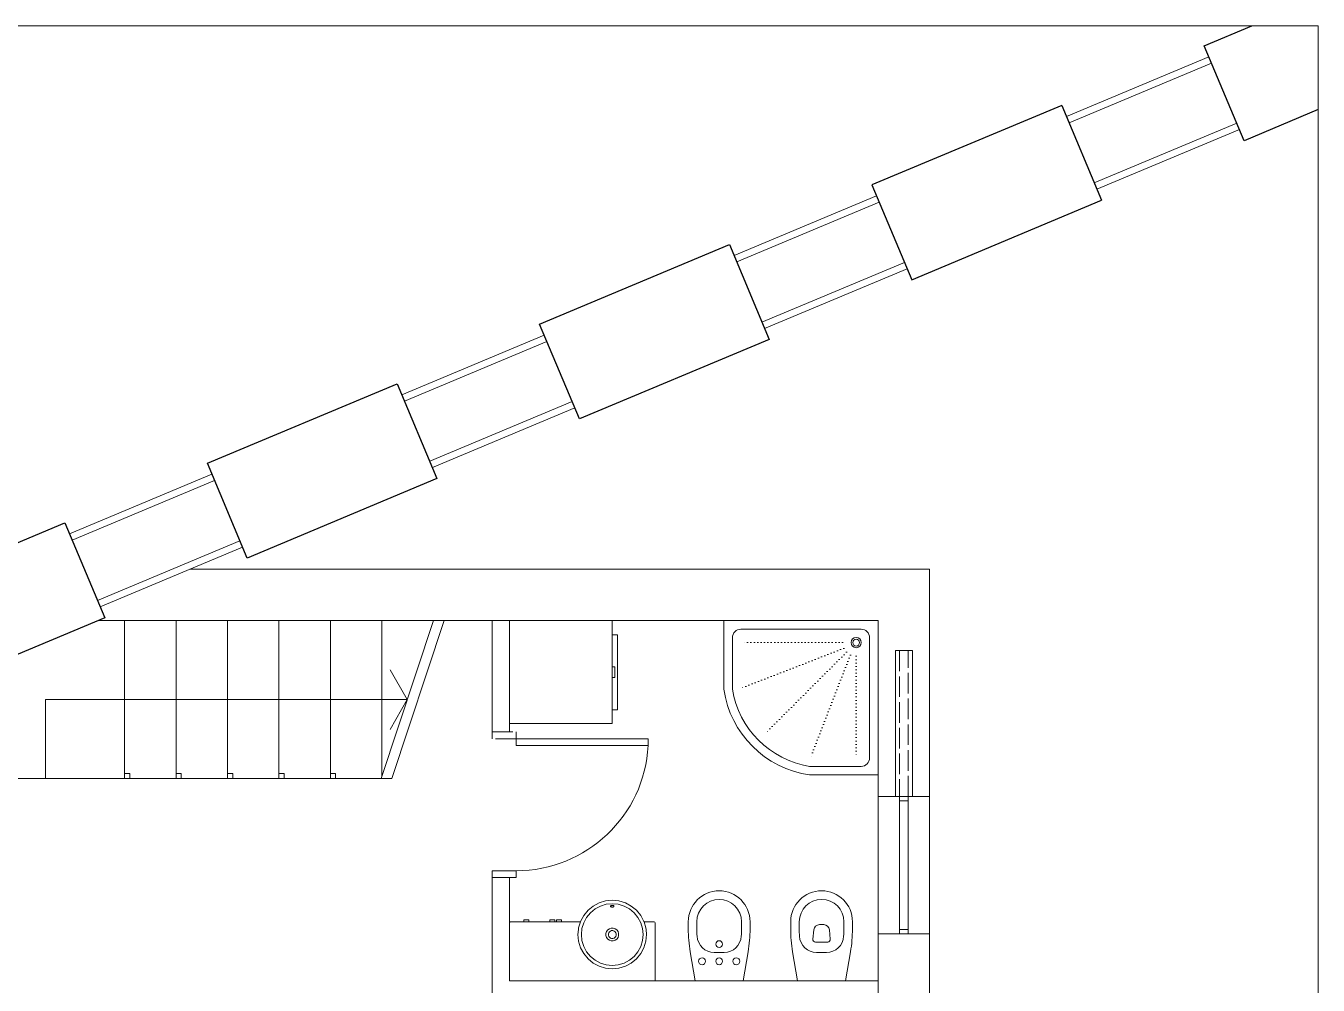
# Model space of a CAD drawing. Header units: millimetres. Extents: x 19901 to 32113, y 13732 to 21214.
# Drawn here: x 24580 to 25333, y 17380 to 17939 of the extents above; entities that cross this region are included whole.
import ezdxf

# ---------------------------------------------------------------- set-up
doc = ezdxf.new("R2010")
doc.units = ezdxf.units.MM
for name, pattern in [('ACAD_ISO02W100', [15, 12, -3]), ('ACAD_ISO03W100', [30, 12, -18]), ('DOT2', [0.125, 0, -0.125])]:
    doc.linetypes.add(name, pattern=pattern)
doc.layers.get('0').update_dxf_attribs({"lineweight": 18})
for name, color, linetype, lineweight in [('A-DOOR-FULL', 4, 'Continuous', 18), ('A-FURN', 9, 'Continuous', 13), ('MURO', 1, 'Continuous', 25), ('PROIEZIONI', 145, 'Continuous', 13), ('PROIEZIONI_finissime_fine lines', 251, 'Continuous', 5), ('vetro', 140, 'Continuous', 15), ('Wall', 7, 'Continuous', 20)]:
    doc.layers.add(name, color=color, linetype=linetype, lineweight=lineweight)

msp = doc.modelspace()

# ---------------------------------------------------------------- linework, layer by layer
for p, q in [((23332.97, 17939.23), (25332.97, 17939.23)), ((25332.97, 17939.23), (25332.98, 15932.86))]:
    msp.add_line(p, q)
at = {"color": 1}
for p, q in [((24637.25, 17500.51), (24637.25, 17592.56)), ((24667.25, 17500.51), (24667.25, 17592.56)), ((24697.25, 17500.51), (24697.25, 17592.56)), ((24727.25, 17500.51), (24727.25, 17592.56)), ((24757.25, 17500.51), (24757.25, 17592.56)), ((24787.25, 17502.01), (24787.25, 17592.56)), ((24637.25, 17500.51), (24545.2, 17500.51)), ((24640.25, 17503.51), (24637.25, 17503.51)), ((24637.25, 17503.51), (24637.25, 17500.51)), ((24637.25, 17500.51), (24793.08, 17500.51)), ((24637.25, 17500.51), (24640.25, 17500.51)), ((24640.25, 17500.51), (24640.25, 17503.51)), ((24670.25, 17503.51), (24667.25, 17503.51)), ((24667.25, 17503.51), (24667.25, 17500.51)), ((24667.25, 17500.51), (24670.25, 17500.51)), ((24670.25, 17500.51), (24670.25, 17503.51)), ((24700.25, 17503.51), (24697.25, 17503.51)), ((24697.25, 17503.51), (24697.25, 17500.51)), ((24697.25, 17500.51), (24700.25, 17500.51)), ((24700.25, 17500.51), (24700.25, 17503.51)), ((24730.25, 17503.51), (24727.25, 17503.51)), ((24727.25, 17503.51), (24727.25, 17500.51)), ((24727.25, 17500.51), (24730.25, 17500.51)), ((24730.25, 17500.51), (24730.25, 17503.51)), ((24760.25, 17503.51), (24757.25, 17503.51)), ((24757.25, 17503.51), (24757.25, 17500.51)), ((24757.25, 17500.51), (24760.25, 17500.51)), ((24760.25, 17500.51), (24760.25, 17503.51))]:
    msp.add_line(p, q, dxfattribs=at)
at = {"layer": 'A-DOOR-FULL'}
for p, q in [((24851.52, 17527.73), (24851.52, 17523.73)), ((24865.52, 17523.73), (24942.52, 17523.73)), ((24865.52, 17519.73), (24942.52, 17519.73)), ((24865.52, 17446.73), (24851.52, 17446.73)), ((24851.52, 17446.73), (24851.52, 17442.73)), ((24865.52, 17442.73), (24865.52, 17446.73)), ((24851.52, 17442.73), (24865.52, 17442.73))]:
    msp.add_line(p, q, dxfattribs=at)
at = {"layer": 'A-DOOR-FULL', "linetype": 'ACAD_ISO03W100'}
for p, q in [((24865.52, 17523.73), (24865.52, 17519.73)), ((24942.42, 17519.73), (24942.42, 17523.73))]:
    msp.add_line(p, q, dxfattribs=at)
msp.add_lwpolyline([(24851.52, 17527.73), (24865.52, 17527.73), (24865.52, 17523.73), (24851.52, 17523.73)], dxfattribs=at)
at = {"layer": 'A-DOOR-FULL', "ltscale": 0.25}
msp.add_arc((24865.52, 17523.73), 77, 270, 357.02226, dxfattribs=at)
at = {"layer": 'A-FURN'}
for p, q in [((24861.52, 17592.56), (24921.52, 17592.56)), ((24921.52, 17592.56), (24861.52, 17592.56)), ((24921.52, 17592.56), (24921.52, 17579.56)), ((24986.52, 17552.56), (24986.52, 17592.56)), ((24986.52, 17592.56), (25076.52, 17592.56)), ((25076.52, 17502.56), (25076.52, 17592.56)), ((24921.52, 17584.26), (24924.52, 17584.26)), ((24924.52, 17584.26), (24924.52, 17540.56)), ((24991.52, 17582.56), (24991.52, 17552.56)), ((25066.52, 17587.56), (24996.52, 17587.56)), ((25071.52, 17512.56), (25071.52, 17582.56)), ((24921.52, 17545.56), (24921.52, 17579.56)), ((24921.52, 17565.68), (24923.02, 17565.68)), ((24921.52, 17559.45), (24923.02, 17559.45)), ((24923.02, 17565.68), (24923.02, 17559.45)), ((24921.52, 17532.56), (24921.52, 17545.56)), ((24924.52, 17540.56), (24921.52, 17540.56)), ((24861.52, 17532.56), (24921.52, 17532.56)), ((25076.52, 17506.71), (25076.52, 17522.56)), ((25036.52, 17507.56), (25066.52, 17507.56)), ((25036.52, 17502.56), (25076.52, 17502.56)), ((24911.52, 17424.53), (24908.79, 17422.29)), ((24914.63, 17426.19), (24911.52, 17424.53)), ((24918.01, 17427.22), (24914.63, 17426.19)), ((24921.52, 17427.56), (24918.01, 17427.22)), ((24920.52, 17426.06), (24920.56, 17426.21)), ((24920.52, 17426.06), (24920.56, 17425.92)), ((24920.56, 17426.21), (24920.67, 17426.32)), ((24920.56, 17425.92), (24920.67, 17425.8)), ((24920.67, 17426.32), (24920.82, 17426.42)), ((24920.67, 17425.8), (24920.82, 17425.71)), ((24920.82, 17426.42), (24920.99, 17426.49)), ((24920.82, 17425.71), (24920.99, 17425.64)), ((24920.99, 17426.49), (24921.21, 17426.54)), ((24920.99, 17425.64), (24921.21, 17425.59)), ((24921.21, 17426.54), (24921.52, 17426.56)), ((24921.21, 17425.59), (24921.52, 17425.56)), ((24925.03, 17427.22), (24921.52, 17427.56)), ((24921.83, 17426.54), (24921.52, 17426.56)), ((24921.83, 17425.59), (24921.52, 17425.56)), ((24922.05, 17426.49), (24921.83, 17426.54)), ((24922.05, 17425.64), (24921.83, 17425.59)), ((24922.22, 17426.42), (24922.05, 17426.49)), ((24922.22, 17425.71), (24922.05, 17425.64)), ((24922.37, 17426.32), (24922.22, 17426.42)), ((24922.37, 17425.8), (24922.22, 17425.71)), ((24922.48, 17426.21), (24922.37, 17426.32)), ((24922.48, 17425.92), (24922.37, 17425.8)), ((24922.52, 17426.06), (24922.48, 17426.21)), ((24922.52, 17426.06), (24922.48, 17425.92)), ((24928.41, 17426.19), (24925.03, 17427.22)), ((24931.52, 17424.53), (24928.41, 17426.19)), ((24934.25, 17422.29), (24931.52, 17424.53)), ((24869.88, 17417.06), (24872.88, 17417.06)), ((24885.06, 17417.06), (24888.06, 17417.06)), ((24888.92, 17417.06), (24891.92, 17417.06)), ((24903, 17417.06), (24901.9, 17413.47)), ((24904.89, 17416.45), (24903.87, 17413.08)), ((24906.55, 17419.56), (24904.89, 17416.45)), ((24908.79, 17422.29), (24906.55, 17419.56)), ((24936.49, 17419.56), (24934.25, 17422.29)), ((24938.15, 17416.45), (24936.49, 17419.56)), ((24939.17, 17413.08), (24938.15, 17416.45)), ((24940.04, 17417.06), (24941.14, 17413.47)), ((24901.82, 17412.56), (24901.52, 17409.56)), ((24901.52, 17409.56), (24901.9, 17405.66)), ((24901.82, 17412.56), (24901.9, 17413.47)), ((24901.82, 17412.56), (24901.82, 17412.56)), ((24903.87, 17413.08), (24903.52, 17409.56)), ((24903.52, 17409.56), (24903.87, 17406.05)), ((24918.18, 17411.27), (24917.82, 17410.15)), ((24917.82, 17410.15), (24917.82, 17408.98)), ((24917.82, 17408.98), (24918.18, 17407.86)), ((24918.87, 17412.22), (24918.18, 17411.27)), ((24919.82, 17412.91), (24918.87, 17412.22)), ((24919.47, 17410.61), (24919.25, 17409.92)), ((24919.25, 17409.92), (24919.25, 17409.2)), ((24919.25, 17409.2), (24919.47, 17408.52)), ((24919.89, 17411.19), (24919.47, 17410.61)), ((24920.93, 17413.27), (24919.82, 17412.91)), ((24920.48, 17411.61), (24919.89, 17411.19)), ((24921.16, 17411.84), (24920.48, 17411.61)), ((24922.11, 17413.27), (24920.93, 17413.27)), ((24921.88, 17411.84), (24921.16, 17411.84)), ((24922.56, 17411.61), (24921.88, 17411.84)), ((24923.22, 17412.91), (24922.11, 17413.27)), ((24923.15, 17411.19), (24922.56, 17411.61)), ((24923.57, 17410.61), (24923.15, 17411.19)), ((24924.17, 17412.22), (24923.22, 17412.91)), ((24923.79, 17409.92), (24923.57, 17410.61)), ((24923.57, 17408.52), (24923.79, 17409.2)), ((24923.79, 17409.2), (24923.79, 17409.92)), ((24924.86, 17411.27), (24924.17, 17412.22)), ((24925.22, 17410.15), (24924.86, 17411.27)), ((24924.86, 17407.86), (24925.22, 17408.98)), ((24925.22, 17408.98), (24925.22, 17410.15)), ((24939.52, 17409.56), (24939.17, 17413.08)), ((24939.17, 17406.05), (24939.52, 17409.56)), ((24941.14, 17413.47), (24941.22, 17412.56)), ((24941.14, 17405.66), (24941.52, 17409.56)), ((24941.52, 17409.56), (24941.22, 17412.56)), ((24901.9, 17405.66), (24903.04, 17401.91)), ((24903.04, 17401.91), (24904.89, 17398.45)), ((24903.87, 17406.05), (24904.89, 17402.68)), ((24904.89, 17402.68), (24906.55, 17399.56)), ((24918.18, 17407.86), (24918.87, 17406.91)), ((24918.87, 17406.91), (24919.82, 17406.22)), ((24919.47, 17408.52), (24919.89, 17407.94)), ((24919.82, 17406.22), (24920.93, 17405.86)), ((24919.89, 17407.94), (24920.48, 17407.51)), ((24920.48, 17407.51), (24921.16, 17407.29)), ((24920.93, 17405.86), (24922.11, 17405.86)), ((24921.16, 17407.29), (24921.88, 17407.29)), ((24921.88, 17407.29), (24922.56, 17407.51)), ((24922.11, 17405.86), (24923.22, 17406.22)), ((24922.56, 17407.51), (24923.15, 17407.94)), ((24923.15, 17407.94), (24923.57, 17408.52)), ((24923.22, 17406.22), (24924.17, 17406.91)), ((24924.17, 17406.91), (24924.86, 17407.86)), ((24936.49, 17399.56), (24938.15, 17402.68)), ((24938.15, 17402.68), (24939.17, 17406.05)), ((24938.15, 17398.45), (24940, 17401.91)), ((24940, 17401.91), (24941.14, 17405.66)), ((24904.89, 17398.45), (24907.38, 17395.42)), ((24906.55, 17399.56), (24908.79, 17396.84)), ((24907.38, 17395.42), (24910.41, 17392.93)), ((24908.79, 17396.84), (24911.52, 17394.6)), ((24911.52, 17394.6), (24914.63, 17392.93)), ((24928.41, 17392.93), (24931.52, 17394.6)), ((24931.52, 17394.6), (24934.25, 17396.84)), ((24932.63, 17392.93), (24935.66, 17395.42)), ((24934.25, 17396.84), (24936.49, 17399.56)), ((24935.66, 17395.42), (24938.15, 17398.45)), ((24910.41, 17392.93), (24913.87, 17391.09)), ((24913.87, 17391.09), (24917.62, 17389.95)), ((24914.63, 17392.93), (24918.01, 17391.91)), ((24917.62, 17389.95), (24921.52, 17389.56)), ((24918.01, 17391.91), (24921.52, 17391.56)), ((24921.52, 17391.56), (24925.03, 17391.91)), ((24921.52, 17389.56), (24925.42, 17389.95)), ((24925.03, 17391.91), (24928.41, 17392.93)), ((24925.42, 17389.95), (24929.17, 17391.09)), ((24929.17, 17391.09), (24932.63, 17392.93)), ((24969.83, 17382.56), (24997.83, 17382.56)), ((24983.83, 17382.56), (24983.83, 17382.56)), ((24983.83, 17382.56), (24983.83, 17382.56)), ((24983.83, 17382.56), (24983.83, 17382.56)), ((24983.83, 17382.56), (24983.83, 17382.56)), ((24983.83, 17382.56), (24983.83, 17382.56)), ((24983.83, 17382.56), (24983.83, 17382.56)), ((24983.83, 17382.56), (24983.83, 17382.56)), ((24983.83, 17382.56), (24983.83, 17382.56)), ((24983.83, 17382.56), (24983.83, 17382.56)), ((24983.83, 17382.56), (24983.83, 17382.56)), ((24983.83, 17382.56), (24983.83, 17382.56)), ((24983.83, 17382.56), (24983.83, 17382.56)), ((24983.83, 17382.56), (24983.83, 17382.56)), ((24983.83, 17382.56), (24983.83, 17382.56)), ((24983.83, 17382.56), (24983.83, 17382.56)), ((24983.83, 17382.56), (24983.83, 17382.56)), ((24983.83, 17382.56), (24983.83, 17382.56)), ((24983.83, 17382.56), (24983.83, 17382.56)), ((24983.83, 17382.56), (24983.83, 17382.56)), ((24983.83, 17382.56), (24983.83, 17382.56)), ((24983.83, 17382.56), (24983.83, 17382.56)), ((24983.83, 17382.56), (24983.83, 17382.56)), ((24983.83, 17382.56), (24983.83, 17382.56)), ((24983.83, 17382.56), (24983.83, 17382.56)), ((24983.83, 17382.56), (24983.83, 17382.56)), ((24983.83, 17382.56), (24983.83, 17382.56)), ((24983.83, 17382.56), (24983.83, 17382.56)), ((24983.83, 17382.56), (24983.83, 17382.56)), ((24983.83, 17382.56), (24983.83, 17382.56)), ((24983.83, 17382.56), (24983.83, 17382.56)), ((24983.83, 17382.56), (24983.83, 17382.56)), ((24983.83, 17382.56), (24983.83, 17382.56)), ((24983.83, 17382.56), (24983.83, 17382.56)), ((24983.83, 17382.56), (24983.83, 17382.56)), ((24983.83, 17382.56), (24983.83, 17382.56)), ((24983.83, 17382.56), (24983.83, 17382.56)), ((24983.83, 17382.56), (24983.83, 17382.56)), ((24983.83, 17382.56), (24983.83, 17382.56)), ((24983.83, 17382.56), (24983.83, 17382.56)), ((24983.83, 17382.56), (24983.83, 17382.56)), ((24983.83, 17382.56), (24983.83, 17382.56)), ((24983.83, 17382.56), (24983.83, 17382.56)), ((24983.83, 17382.56), (24983.83, 17382.56)), ((24983.83, 17382.56), (24983.83, 17382.56)), ((24983.83, 17382.56), (24983.83, 17382.56)), ((24983.83, 17382.56), (24983.83, 17382.56)), ((24983.83, 17382.56), (24983.83, 17382.56)), ((24983.83, 17382.56), (24983.83, 17382.56)), ((24983.83, 17382.56), (24983.83, 17382.56)), ((24983.83, 17382.56), (24983.83, 17382.56)), ((24983.83, 17382.56), (24983.83, 17382.56)), ((25029.52, 17382.56), (25057.52, 17382.56))]:
    msp.add_line(p, q, dxfattribs=at)
at = {"layer": 'A-FURN', "linetype": 'DOT2', "ltscale": 15}
for p, q in [((25055.69, 17579.74), (24996.52, 17579.74)), ((25056.44, 17576.35), (24996.52, 17553.08)), ((25058.03, 17574.08), (25011.77, 17527.82)), ((25060.31, 17572.49), (25037.03, 17512.56)), ((25063.69, 17571.74), (25063.69, 17512.56))]:
    msp.add_line(p, q, dxfattribs=at)
at = {"layer": 'A-FURN', "ltscale": 15}
for p, q in [((24965.83, 17417.06), (24965.83, 17412.9)), ((24970.83, 17417.06), (24970.83, 17412.9)), ((24996.83, 17417.06), (24996.83, 17412.9)), ((25001.83, 17417.06), (25001.83, 17412.9)), ((25025.52, 17417.06), (25025.52, 17412.9)), ((25030.52, 17417.06), (25030.52, 17412.9)), ((25056.52, 17417.06), (25056.52, 17412.9)), ((25061.52, 17417.06), (25061.52, 17412.9)), ((25038.44, 17406.86), (25038.98, 17412.37)), ((25042.27, 17415.34), (25044.77, 17415.34)), ((25048.05, 17412.37), (25048.6, 17406.86)), ((25039.93, 17405.21), (25047.11, 17405.21)), ((24966.96, 17399.53), (24969.83, 17382.56)), ((24980.94, 17399.12), (24986.72, 17399.12)), ((25000.71, 17399.53), (24997.83, 17382.56)), ((25026.64, 17399.53), (25029.52, 17382.56)), ((25040.63, 17399.12), (25046.41, 17399.12)), ((25060.4, 17399.53), (25057.52, 17382.56))]:
    msp.add_line(p, q, dxfattribs=at)
at = {"layer": 'A-FURN'}
msp.add_lwpolyline([(24891.92, 17417.06), (24891.92, 17418.17), (24888.92, 17418.17), (24888.92, 17417.06), (24888.06, 17417.06), (24888.06, 17418.17), (24885.06, 17418.17), (24885.06, 17417.06), (24872.88, 17417.06), (24872.88, 17418.17), (24869.88, 17418.17), (24869.88, 17417.06), (24862.38, 17417.06), (24862.05, 17416.97), (24861.77, 17416.72), (24861.58, 17416.32), (24861.52, 17415.87), (24861.52, 17382.56), (24946.52, 17382.56), (24946.52, 17415.87), (24946.46, 17416.32), (24946.27, 17416.72), (24945.99, 17416.97), (24945.66, 17417.06), (24940.04, 17417.06), (24940, 17417.22), (24938.15, 17420.68), (24935.66, 17423.71), (24932.63, 17426.19), (24929.17, 17428.04), (24925.42, 17429.18), (24921.52, 17429.56), (24917.62, 17429.18), (24913.87, 17428.04), (24910.41, 17426.19), (24907.38, 17423.71), (24904.89, 17420.68), (24903.04, 17417.22), (24903, 17417.06)], close=True, dxfattribs=at)
for radius in [3, 2]:
    msp.add_circle((25063.69, 17579.74), radius, dxfattribs=at)
at = {"layer": 'A-FURN', "ltscale": 15}
for centre in [(24983.83, 17403.97), (24973.83, 17393.97), (24983.83, 17393.97), (24993.83, 17393.97)]:
    msp.add_circle(centre, 2, dxfattribs=at)
at = {"layer": 'A-FURN'}
for centre, radius, start, end in [((24996.52, 17582.56), 5, 90, 180), ((25066.52, 17582.56), 5, 360, 90), ((25045.1, 17561.14), 59.2, 188.33262, 261.66738), ((25045.32, 17561.36), 54.51, 189.28564, 260.71436), ((25066.52, 17512.56), 5, 270, 360), ((24981.83, 17410.57), 20, 0, 0), ((24983.83, 17382.56), 0.00003, 207.46583, 270), ((24983.83, 17382.56), 0.00003, 90, 207.46583), ((24983.83, 17382.56), 0.00003, 27.46583, 90), ((24983.83, 17382.56), 0.00003, 270, 27.46583), ((24983.83, 17382.56), 0.00003, 270, 27.46583), ((24983.83, 17382.56), 0.00001, 27.46583, 90), ((24983.83, 17382.56), 0.00001, 270, 27.46583), ((24983.83, 17382.56), 0.00001, 207.46583, 270), ((24983.83, 17382.56), 0.00001, 90, 207.46583), ((24983.83, 17382.56), 0.00001, 270, 27.46583), ((24983.83, 17382.56), 0.00001, 27.46583, 90), ((24983.83, 17382.56), 0.00001, 270, 27.46583), ((24983.83, 17382.56), 0.00001, 27.46583, 90), ((24983.83, 17382.56), 0.00001, 270, 27.46583), ((24983.83, 17382.56), 0.00001, 207.46583, 270), ((24983.83, 17382.56), 0.00001, 207.46583, 270), ((24983.83, 17382.56), 0.00001, 207.46583, 270), ((24983.83, 17382.56), 0.00001, 90, 207.46583), ((24983.83, 17382.56), 0.00001, 207.46583, 270), ((24983.83, 17382.56), 0.00001, 90, 207.46583), ((24983.83, 17382.56), 0.00001, 90, 180), ((24983.83, 17382.56), 0.00001, 90, 180), ((24983.83, 17382.56), 0.00001, 180, 270), ((24983.83, 17382.56), 0.00001, 270, 0), ((24983.83, 17382.56), 0.00001, 0, 90), ((24983.83, 17382.56), 0.00001, 90, 180), ((24983.83, 17382.56), 0.00001, 180, 270), ((24983.83, 17382.56), 0.00001, 0, 90), ((24983.83, 17382.56), 0.00001, 270, 0), ((24983.83, 17382.56), 0.00001, 180, 270), ((24983.83, 17382.56), 0.00001, 270, 0), ((24983.83, 17382.56), 0.00001, 0, 90), ((24983.83, 17382.56), 0.00001, 90, 180), ((24983.83, 17382.56), 0.00001, 180, 270), ((24983.83, 17382.56), 0.00001, 90, 180), ((24983.83, 17382.56), 0.00001, 0, 90), ((24983.83, 17382.56), 0.00001, 270, 0), ((24983.83, 17382.56), 0.00001, 180, 270)]:
    msp.add_arc(centre, radius, start, end, dxfattribs=at)
at = {"layer": 'A-FURN', "ltscale": 15}
for centre, radius, start, end in [((24983.83, 17417.06), 18, 0, 180), ((25043.52, 17417.06), 18, 0, 180), ((24983.83, 17417.06), 13, 0, 180), ((25041.52, 17410.57), 20, 0, 0), ((25043.52, 17417.06), 13, 0, 180), ((25045.83, 17412.9), 80, 180, 189.61765), ((25045.83, 17412.9), 75, 180, 183.33339), ((24921.83, 17412.9), 75, 356.66661, 0), ((24921.83, 17412.9), 80, 350.38235, 0), ((25105.52, 17412.9), 80, 180, 189.61765), ((25105.52, 17412.9), 75, 180, 183.33339), ((25042.27, 17412.04), 3.3, 90, 174.36203), ((25044.77, 17412.04), 3.3, 5.63797, 90), ((24981.52, 17412.9), 75, 356.66661, 0), ((24981.52, 17412.9), 80, 350.38235, 0), ((24980.94, 17409.12), 10, 183.33339, 270), ((24986.72, 17409.12), 10, 270, 356.66661), ((25040.63, 17409.12), 10, 183.33339, 270), ((25039.93, 17406.71), 1.5, 174.36203, 270), ((25046.41, 17409.12), 10, 270, 356.66661), ((25047.11, 17406.71), 1.5, 270, 5.63797)]:
    msp.add_arc(centre, radius, start, end, dxfattribs=at)
at = {"layer": 'MURO'}
for p, q in [((25266.59, 17927.64), (25294.26, 17939.23)), ((25289.76, 17872.3), (25266.59, 17927.64)), ((25183.57, 17892.88), (25072.88, 17846.53)), ((25183.57, 17892.88), (25206.75, 17837.54)), ((25332.97, 17890.39), (25289.76, 17872.3)), ((25072.88, 17846.53), (25096.06, 17791.19)), ((25096.06, 17791.19), (25206.75, 17837.54)), ((24879.18, 17765.42), (24989.87, 17811.77)), ((24989.87, 17811.77), (25013.04, 17756.42)), ((24902.35, 17710.08), (24879.18, 17765.42)), ((25013.04, 17756.42), (24902.35, 17710.08)), ((24685.48, 17684.31), (24796.16, 17730.66)), ((24796.16, 17730.66), (24819.34, 17675.31)), ((24708.65, 17628.97), (24685.48, 17684.31)), ((24819.34, 17675.31), (24708.65, 17628.97)), ((24491.77, 17603.2), (24602.46, 17649.55)), ((24602.46, 17649.55), (24625.64, 17594.2)), ((24625.64, 17594.2), (24514.95, 17547.85))]:
    msp.add_line(p, q, dxfattribs=at)
at = {"layer": 'PROIEZIONI'}
for p, q in [((24817.25, 17592.56), (24786.76, 17500.51)), ((24823.58, 17592.56), (24793.08, 17500.51)), ((24802.01, 17546.54), (24792.11, 17563.92)), ((24591.23, 17500.51), (24591.23, 17546.54)), ((24802.01, 17546.54), (24591.23, 17546.54)), ((24802.01, 17546.54), (24792.11, 17529.16))]:
    msp.add_line(p, q, dxfattribs=at)
at = {"layer": 'PROIEZIONI_finissime_fine lines'}
for p, q in [((25076.52, 17490.06), (25076.52, 17410.06)), ((25096.52, 17490.06), (25086.52, 17490.06)), ((25106.52, 17490.06), (25106.52, 17410.06))]:
    msp.add_line(p, q, dxfattribs=at)
at = {"layer": 'vetro'}
for p, q in [((25269.29, 17921.18), (25186.28, 17886.42)), ((25270.84, 17917.49), (25187.82, 17882.73)), ((25285.51, 17882.44), (25202.5, 17847.68)), ((25287.06, 17878.75), (25204.04, 17843.99)), ((25075.59, 17840.07), (24992.57, 17805.31)), ((25077.13, 17836.38), (24994.12, 17801.62)), ((25091.81, 17801.33), (25008.79, 17766.57)), ((25093.35, 17797.64), (25010.34, 17762.88)), ((24881.88, 17758.96), (24798.87, 17724.2)), ((24883.43, 17755.27), (24800.41, 17720.51)), ((24898.11, 17720.22), (24815.09, 17685.46)), ((24899.65, 17716.53), (24816.64, 17681.77)), ((24688.18, 17677.85), (24605.16, 17643.09)), ((24689.73, 17674.16), (24606.71, 17639.4)), ((24704.4, 17639.11), (24621.39, 17604.35)), ((24705.95, 17635.42), (24622.93, 17600.66)), ((25089.02, 17490.06), (25089.02, 17410.06)), ((25094.02, 17490.06), (25089.02, 17490.06)), ((25094.02, 17487.56), (25089.02, 17487.56)), ((25094.02, 17490.06), (25094.02, 17410.06)), ((25094.02, 17412.56), (25089.02, 17412.56)), ((25089.02, 17410.06), (25094.02, 17410.06))]:
    msp.add_line(p, q, dxfattribs=at)
at = {"layer": 'vetro', "linetype": 'ACAD_ISO02W100'}
for p, q in [((25094.02, 17575.06), (25089.02, 17575.06)), ((25089.02, 17575.06), (25089.02, 17490.06)), ((25094.02, 17490.06), (25094.02, 17575.06)), ((25089.02, 17490.06), (25094.02, 17490.06))]:
    msp.add_line(p, q, dxfattribs=at)
at = {"layer": 'Wall'}
for p, q in [((25106.52, 17622.56), (24675.24, 17622.56)), ((25106.52, 17490.06), (25106.52, 17622.56)), ((24621.72, 17592.56), (25076.52, 17592.56)), ((24851.52, 17592.56), (24851.52, 17527.73)), ((24861.52, 17592.56), (24861.52, 17532.56)), ((24861.52, 17527.73), (24861.52, 17592.56)), ((25076.52, 17490.06), (25076.52, 17592.56)), ((25086.52, 17575.06), (25096.52, 17575.06)), ((25086.52, 17490.06), (25086.52, 17575.06)), ((25096.52, 17490.06), (25096.52, 17575.06)), ((25086.52, 17490.06), (25076.52, 17490.06)), ((25096.52, 17490.06), (25106.52, 17490.06)), ((24851.52, 17372.56), (24851.52, 17442.73)), ((24861.52, 17442.73), (24861.52, 17382.56)), ((25076.52, 17227.56), (25076.52, 17410.06)), ((25076.52, 17410.06), (25106.52, 17410.06)), ((25106.52, 17227.56), (25106.52, 17410.06)), ((25076.52, 17382.56), (24861.52, 17382.56))]:
    msp.add_line(p, q, dxfattribs=at)

doc.saveas('drawing.dxf')
